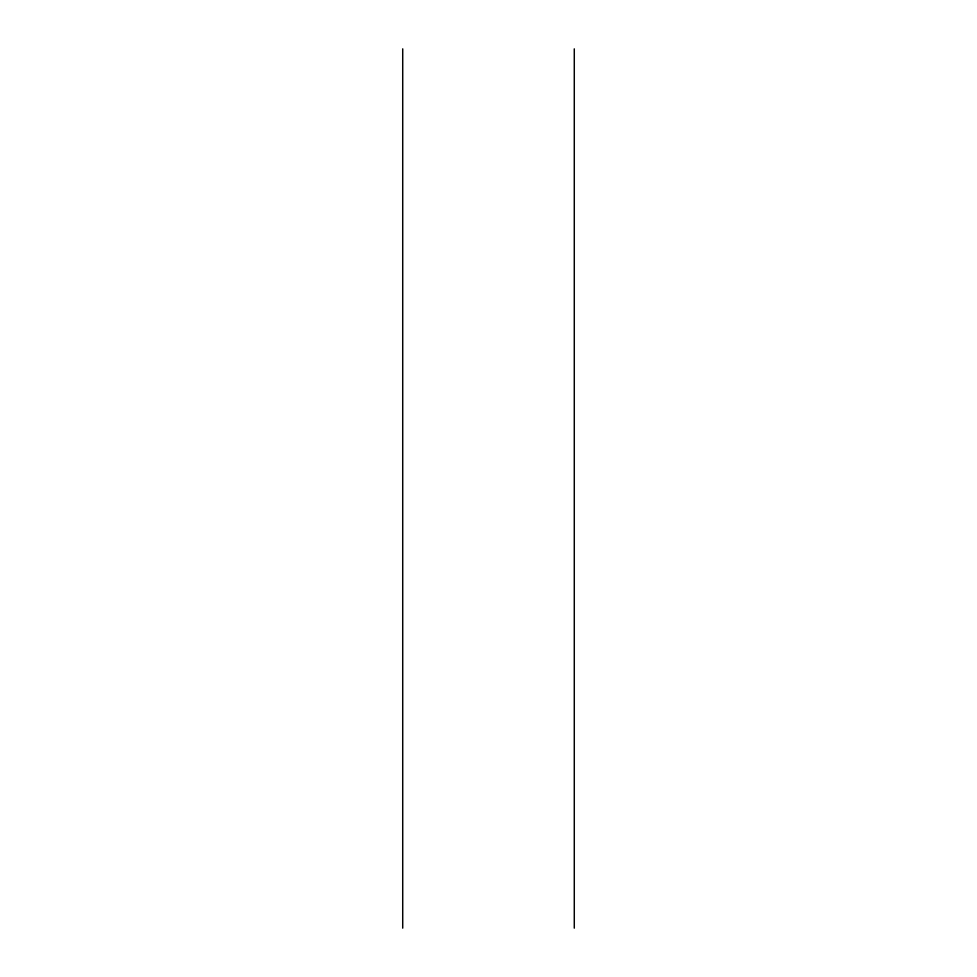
<?xml version="1.0" encoding="UTF-8"?>
<svg xmlns="http://www.w3.org/2000/svg" width="977" height="977" viewBox="0 0 977 977"><rect width="100%" height="100%" fill="white"/><g stroke="black" fill="none" stroke-linecap="round" stroke-linejoin="round"><path stroke-width="1.47" d="M574.281 48.85L574.281 928.15M402.719 48.85L402.719 928.15"/></g></svg>
